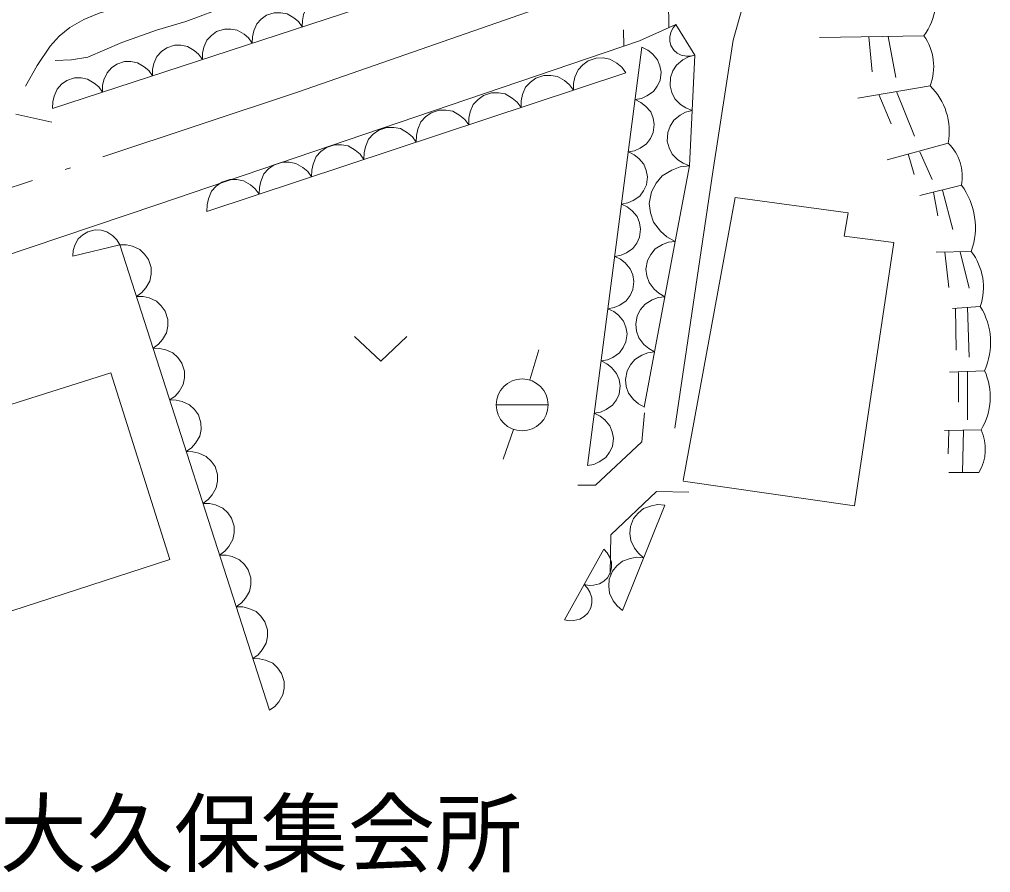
# Model space of a CAD drawing. Units: millimetres on the paper. Extents: x 40 to 680, y 20 to 380.
# Drawn here: x 498.78 to 526.68, y 265.2 to 289.72 of the extents above; entities that cross this region are included whole.
import ezdxf
from ezdxf.enums import TextEntityAlignment as Align

# ---------------------------------------------------------------- set-up
doc = ezdxf.new("R2010")
doc.units = ezdxf.units.MM
doc.linetypes.add('USER1', pattern=[10, 7.868852, -0.983607, 0.163934, -0.983607])
doc.layers.add('S-SUV', color=7, linetype='Continuous', lineweight=13)
doc.layers.add('S-SUV-LWCN', color=7, linetype='Continuous', lineweight=13)
doc.styles.add('ＭＳ ゴシック', font='')
doc.styles.get('ＭＳ ゴシック').set_extended_font_data('MS Gothic')

# ---------------------------------------------------------------- blocks, each defined once
blk = doc.blocks.new('BUHIN221')
at = {"color": 7, "linetype": 'Continuous', "lineweight": 13}
blk.add_lwpolyline([(0.717, 0.234), (0.609, 0.382), (0.478, 0.493), (0.286, 0.605), (0.1, 0.64), (-0.086, 0.639), (-0.308, 0.566), (-0.459, 0.457), (-0.588, 0.32), (-0.677, 0.116), (-0.714, -0.051), (-0.717, -0.234)], dxfattribs=at)
blk = doc.blocks.new('BUHIN273')
at = {"color": 7, "linetype": 'Continuous', "lineweight": 13}
blk.add_lwpolyline([(-0.098, -0.751), (0.082, -0.717), (0.241, -0.646), (0.425, -0.521), (0.537, -0.368), (0.616, -0.199), (0.646, 0.034), (0.613, 0.218), (0.544, 0.395), (0.398, 0.563), (0.263, 0.669), (0.098, 0.751)], dxfattribs=at)
blk = doc.blocks.new('BUHIN274')
at = {"color": 7, "linetype": 'Continuous', "lineweight": 13}
blk.add_lwpolyline([(0.147, 0.794), (-0.046, 0.768), (-0.219, 0.702), (-0.422, 0.579), (-0.55, 0.422), (-0.644, 0.247), (-0.69, 0.001), (-0.665, -0.197), (-0.602, -0.389), (-0.456, -0.576), (-0.318, -0.696), (-0.147, -0.794)], dxfattribs=at)
blk = doc.blocks.new('BUHIN276')
at = {"color": 7, "linetype": 'Continuous', "lineweight": 13}
blk.add_lwpolyline([(0.04, 0.794), (-0.146, 0.743), (-0.305, 0.656), (-0.488, 0.51), (-0.592, 0.34), (-0.661, 0.156), (-0.673, -0.09), (-0.623, -0.279), (-0.536, -0.459), (-0.369, -0.622), (-0.219, -0.721), (-0.04, -0.794)], dxfattribs=at)
blk = doc.blocks.new('BUHIN279')
at = {"color": 7, "linetype": 'Continuous', "lineweight": 13}
blk.add_lwpolyline([(0.239, -0.743), (0.392, -0.632), (0.508, -0.497), (0.625, -0.299), (0.662, -0.107), (0.661, 0.085), (0.587, 0.316), (0.475, 0.472), (0.334, 0.607), (0.124, 0.7), (-0.049, 0.739), (-0.239, 0.743)], dxfattribs=at)
blk = doc.blocks.new('BUHIN314')
at = {"color": 7, "linetype": 'Continuous', "lineweight": 13}
blk.add_lwpolyline([(0.752, 0.249), (0.638, 0.404), (0.499, 0.52), (0.298, 0.637), (0.103, 0.672), (-0.093, 0.67), (-0.326, 0.593), (-0.484, 0.478), (-0.619, 0.333), (-0.711, 0.119), (-0.749, -0.056), (-0.752, -0.249)], dxfattribs=at)
blk = doc.blocks.new('BUHIN315')
at = {"color": 7, "linetype": 'Continuous', "lineweight": 13}
blk.add_lwpolyline([(-0.282, -0.509), (-0.144, -0.535), (-0.011, -0.529), (0.156, -0.492), (0.279, -0.414), (0.384, -0.316), (0.471, -0.158), (0.499, -0.018), (0.5, 0.128), (0.443, 0.29), (0.377, 0.403), (0.282, 0.509)], dxfattribs=at)
blk = doc.blocks.new('BUHIN316')
at = {"color": 7, "linetype": 'Continuous', "lineweight": 13}
blk.add_lwpolyline([(0.304, 0.757), (0.107, 0.77), (-0.077, 0.738), (-0.303, 0.658), (-0.46, 0.528), (-0.589, 0.373), (-0.683, 0.138), (-0.697, -0.063), (-0.674, -0.266), (-0.566, -0.48), (-0.454, -0.626), (-0.304, -0.757)], dxfattribs=at)
blk = doc.blocks.new('BUHIN331')
at = {"color": 7, "linetype": 'Continuous', "lineweight": 13}
blk.add_lwpolyline([(-0.75, 0.356), (0, -0.352), (0.75, 0.356)], dxfattribs=at)
blk = doc.blocks.new('BUHIN335')
at = {"color": 7, "linetype": 'Continuous', "lineweight": 13}
blk.add_line((-0.746, 0), (0.746, 0), dxfattribs=at)
blk.add_circle((0, 0), 0.746, dxfattribs=at)

msp = doc.modelspace()

# ---------------------------------------------------------------- linework, layer by layer
at = {"layer": 'S-SUV'}
for p, q in [((499.731, 287.162), (514.072, 291.847)), ((517.437, 289.485), (517.426, 290.255)), ((519.282, 289.121), (519.561, 290.112)), ((516.144, 288.951), (516.126, 289.415)), ((516.586, 289.102), (517.636, 289.575)), ((518.181, 288.69), (517.636, 289.575)), ((502.755, 284.395), (516.586, 289.102)), ((518.694, 285.342), (519.282, 289.121)), ((524.759, 289.25), (521.759, 289.194)), ((523.183, 289.221), (523.27, 288.209)), ((523.734, 289.231), (523.954, 288.05)), ((516.661, 288.917), (515.097, 276.898)), ((518.022, 285.515), (518.181, 288.69)), ((504.164, 284.197), (516.195, 288.186)), ((524.939, 287.808), (522.865, 287.459)), ((523.977, 287.646), (524.492, 286.363)), ((523.462, 287.559), (523.82, 286.718)), ((498.677, 286.994), (499.712, 286.768)), ((525.46, 286.165), (523.709, 285.687)), ((524.308, 285.851), (524.48, 285.263)), ((524.639, 285.911), (524.993, 285.116)), ((517.614, 283.338), (518.022, 285.515)), ((517.609, 277.97), (518.694, 285.342)), ((525.84, 284.954), (524.639, 284.657)), ((519.335, 284.598), (517.848, 276.47)), ((522.586, 284.162), (519.335, 284.598)), ((525.038, 284.755), (525.157, 284.071)), ((525.295, 284.809), (525.595, 283.678)), ((490.398, 280.247), (502.755, 284.395)), ((522.467, 283.488), (522.586, 284.162)), ((523.895, 283.309), (522.467, 283.488)), ((500.31, 282.911), (501.661, 283.243)), ((501.661, 283.243), (505.957, 269.867)), ((516.729, 278.576), (517.614, 283.338)), ((522.765, 275.737), (523.895, 283.309)), ((526.121, 283.051), (525.115, 283.028)), ((525.363, 283.034), (525.48, 282.017)), ((525.803, 283.044), (526.057, 281.994)), ((526.381, 281.468), (525.578, 281.411)), ((525.665, 281.417), (525.688, 280.217)), ((526.009, 281.442), (526.057, 280.009)), ((513.437, 279.359), (513.699, 280.22)), ((492.446, 276.73), (501.405, 279.559)), ((501.405, 279.559), (503.098, 274.201)), ((526.502, 279.625), (525.495, 279.58)), ((525.757, 279.571), (525.757, 278.717)), ((526.008, 279.603), (526.011, 278.209)), ((516.659, 277.583), (516.738, 278.415)), ((512.972, 277.934), (512.676, 277.084)), ((526.401, 277.922), (525.353, 277.904)), ((525.48, 277.906), (525.457, 277.24)), ((525.894, 277.913), (525.871, 276.702)), ((515.331, 276.334), (516.659, 277.583)), ((526.341, 276.7), (525.472, 276.703)), ((514.815, 276.334), (515.331, 276.334)), ((517.848, 276.45), (522.765, 275.737)), ((515.767, 274.906), (517.075, 276.155)), ((517.075, 276.155), (518.007, 276.135)), ((516.099, 272.737), (517.315, 275.764)), ((515.747, 273.776), (515.767, 274.906)), ((515.566, 274.498), (514.437, 272.464)), ((503.098, 274.201), (494.215, 271.326))]:
    msp.add_line(p, q, dxfattribs=at)
at = {"layer": 'S-SUV', "linetype": 'USER1'}
for p, q in [((506.798, 287.639), (515.419, 290.641)), ((491.689, 282.602), (506.798, 287.639))]:
    msp.add_line(p, q, dxfattribs=at)
at = {"layer": 'S-SUV'}
for points in [[(517.636, 289.575), (517.555, 289.479), (517.502, 289.373), (517.457, 289.227), (517.464, 289.097), (517.495, 288.972), (517.579, 288.835), (517.676, 288.752), (517.789, 288.687), (517.94, 288.661), (518.057, 288.663), (518.181, 288.69)], [(518.022, 285.515), (517.756, 285.481), (517.52, 285.39), (517.24, 285.223), (517.065, 285.008), (516.935, 284.767), (516.872, 284.43), (516.906, 284.159), (516.991, 283.895), (517.191, 283.637), (517.38, 283.473), (517.614, 283.338)], [(501.661, 283.243), (501.572, 283.386), (501.459, 283.498), (501.291, 283.614), (501.122, 283.658), (500.951, 283.67), (500.742, 283.618), (500.595, 283.529), (500.467, 283.411), (500.371, 283.23), (500.326, 283.079), (500.31, 282.911)]]:
    msp.add_lwpolyline(points, dxfattribs=at)
for centre, radius, start, end in [((523.301, 290.317), 1.806, 323.7974, 19.9424), ((523.496, 288.36), 1.545, 339.0525, 35.1975), ((523.659, 286.498), 1.831, 349.5199, 45.6649), ((524.515, 285.203), 1.348, 349.3827, 45.5277), ((524.196, 283.74), 2.044, 340.3108, 36.4558), ((524.767, 282.016), 1.704, 341.2722, 37.4171), ((524.713, 280.434), 1.963, 335.6589, 31.8039), ((524.855, 278.868), 1.812, 328.5611, 24.706), ((525.226, 277.368), 1.3, 329.1119, 25.2569)]:
    msp.add_arc(centre, radius, start, end, dxfattribs=at)
at = {"layer": 'S-SUV-LWCN'}
for points in [[(498.956, 287.797), (499.283, 288.394), (499.656, 288.951), (499.915, 289.238), (500.221, 289.486), (500.627, 289.717), (501.072, 289.899), (503.86, 290.716), (506.586, 291.451), (508.05, 291.734), (509.527, 291.958), (511.722, 292.208), (513.928, 292.399), (514.365, 292.433), (514.802, 292.468)], [(499.807, 288.534), (500.278, 288.553), (500.744, 288.632), (501.719, 289.05), (502.718, 289.411), (503.562, 289.66), (504.383, 289.966), (505.203, 290.323), (506.046, 290.624), (507.795, 291.124), (509.556, 291.564), (510.177, 291.612), (510.805, 291.599), (511.196, 291.573), (511.588, 291.541)]]:
    msp.add_lwpolyline(points, dxfattribs=at)

# ---------------------------------------------------------------- block references
at = {"layer": 'S-SUV'}
for name, p in [('BUHIN221', (507.619, 289.739)), ('BUHIN221', (506.185, 289.271)), ('BUHIN221', (504.751, 288.802)), ('BUHIN221', (503.316, 288.334)), ('BUHIN273', (516.564, 288.166)), ('BUHIN221', (501.882, 287.865)), ('BUHIN314', (515.443, 287.937)), ('BUHIN276', (518.141, 287.897)), ('BUHIN221', (500.448, 287.397)), ('BUHIN314', (513.939, 287.438)), ('BUHIN314', (512.435, 286.939)), ('BUHIN273', (516.368, 286.663)), ('BUHIN314', (510.931, 286.441)), ('BUHIN276', (518.062, 286.309)), ('BUHIN314', (509.427, 285.942)), ('BUHIN314', (507.924, 285.444)), ('BUHIN273', (516.172, 285.161)), ('BUHIN314', (506.42, 284.945)), ('BUHIN314', (504.916, 284.447)), ('BUHIN273', (515.977, 283.659)), ('BUHIN279', (501.9, 282.5)), ('BUHIN274', (517.466, 282.545)), ('BUHIN273', (515.781, 282.156)), ('BUHIN279', (502.377, 281.014)), ('BUHIN274', (517.172, 280.957)), ('BUHIN273', (515.586, 280.654)), ('BUHIN331', (509.157, 280.251)), ('BUHIN279', (502.855, 279.527)), ('BUHIN274', (516.877, 279.37)), ('BUHIN273', (515.39, 279.152)), ('BUHIN335', (513.219, 278.642)), ('BUHIN279', (503.332, 278.041)), ('BUHIN273', (515.194, 277.649)), ('BUHIN279', (503.809, 276.555)), ('BUHIN279', (504.287, 275.069)), ('BUHIN316', (517.011, 275.007)), ('BUHIN279', (504.764, 273.583)), ('BUHIN315', (515.284, 273.99)), ('BUHIN316', (516.403, 273.494)), ('BUHIN315', (514.719, 272.973)), ('BUHIN279', (505.241, 272.096)), ('BUHIN279', (505.719, 270.61))]:
    msp.add_blockref(name, p, dxfattribs=at)

# ---------------------------------------------------------------- texts
at = {"layer": 'S-SUV', "style": 'ＭＳ ゴシック'}
msp.add_text('大久保集会所', height=1.833, dxfattribs=at).set_placement((498.213, 264.861), align=Align.BOTTOM_LEFT)

doc.saveas('drawing.dxf')
